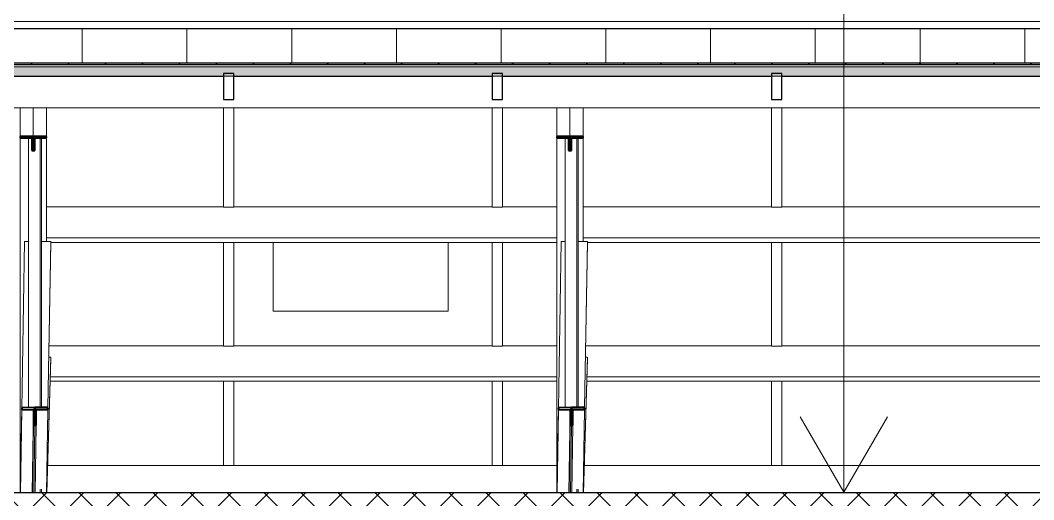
# Model space of a CAD drawing. Header units: millimetres. Extents: x -3929 to 624051, y 52832 to 514950.
# Drawn here: x 520576 to 526383, y 116246 to 118993 of the extents above; entities that cross this region are included whole.
import ezdxf

# ---------------------------------------------------------------- set-up
doc = ezdxf.new("R2010")
doc.units = ezdxf.units.MM
for name, color, linetype, lineweight in [('Аннотация', 7, 'Continuous', 18), ('Каркас', 7, 'Continuous', 18), ('Крыша', 7, 'Continuous', 9), ('Крыша штриховка', 7, 'Continuous', 9), ('Несущие колонны', 7, 'Continuous', 18), ('Ограждение', 7, 'Continuous', 9), ('Перекрытие', 7, 'Continuous', 18), ('Стены внутренние', 7, 'Continuous', 18), ('Стены наружные', 7, 'Continuous', 18), ('ШТРИХОВКА', 252, 'Continuous', 15)]:
    doc.layers.add(name, color=color, linetype=linetype, lineweight=lineweight)
pattern_1 = [(45, (9086.9, 8300), (-251.447, 251.447), []), (45, (9086.9, 8681), (-251.447, 251.447), [])]

# ---------------------------------------------------------------- blocks, each defined once
blk = doc.blocks.new('LL-Двойной уголок - 2L75X75X8-2260356-Разрез 2-2')
at = {"layer": 'Каркас', "lineweight": 9}
h = blk.add_hatch(dxfattribs=at)
h.set_pattern_fill('FP_7', color=256, style=0, pattern_type=2)
h.set_pattern_definition(pattern_1)
h.paths.add_polyline_path([(39994.7, 5501.6), (39994.7, 5581.7), (39919.7, 5581.7), (39919.7, 5573.2), (39986.7, 5573.2), (39986.7, 5501.6)])
h = blk.add_hatch(dxfattribs=at)
h.set_pattern_fill('FP_7', color=256, style=0, pattern_type=2)
h.set_pattern_definition(pattern_1)
h.paths.add_polyline_path([(40002.7, 5501.6), (40002.7, 5573.2), (40069.7, 5573.2), (40069.7, 5581.7), (39994.7, 5581.7), (39994.7, 5501.6)])
at = {"layer": 'Каркас'}
for p, q in [((39919.7, 5745.9), (39919.7, 5581.7)), ((39994.7, 5581.7), (39994.7, 5745.9)), ((39994.7, 5581.7), (39994.7, 5745.9)), ((40069.7, 5745.9), (40069.7, 5581.7))]:
    blk.add_line(p, q, dxfattribs=at)
at = {"layer": 'Каркас', "lineweight": 40}
for p, q in [((39994.7, 5581.7), (39919.7, 5581.7)), ((39919.7, 5581.7), (39919.7, 5573.2)), ((39994.7, 5581.7), (39994.7, 5501.6)), ((40069.7, 5581.7), (39994.7, 5581.7)), ((39994.7, 5501.6), (39994.7, 5581.7)), ((40069.7, 5573.2), (40069.7, 5581.7)), ((39919.7, 5573.2), (39986.7, 5573.2)), ((39986.7, 5573.2), (39986.7, 5501.6)), ((40002.7, 5501.6), (40002.7, 5573.2)), ((40002.7, 5573.2), (40069.7, 5573.2)), ((39986.7, 5501.6), (39994.7, 5501.6)), ((39994.7, 5501.6), (40002.7, 5501.6))]:
    blk.add_line(p, q, dxfattribs=at)
blk = doc.blocks.new('LL-Двойной уголок - 2L75X75X8-2259724-Разрез 2-2')
at = {"layer": 'Каркас'}
for p, q in [((39919.7, 3586.7), (39919.7, 5573.2)), ((40069.7, 4980.3), (40069.7, 5573.2)), ((39921.2, 3586.7), (39919.7, 3586.7))]:
    blk.add_line(p, q, dxfattribs=at)
blk = doc.blocks.new('LL-Двойной уголок - 2L75X75X8-2357589-Разрез 2-2')
at = {"layer": 'Каркас', "lineweight": 9}
h = blk.add_hatch(dxfattribs=at)
h.set_pattern_fill('FP_7', color=256, style=0, pattern_type=2)
h.set_pattern_definition(pattern_1)
h.paths.add_polyline_path([(39995.8, 3926.4), (40003.8, 3926.6), (40002.8, 4027.6), (39928.8, 4026.6), (39928.8, 4015.8), (39995.8, 4016.7), (39995.8, 3926.5)])
h = blk.add_hatch(dxfattribs=at)
h.set_pattern_fill('FP_7', color=256, style=0, pattern_type=2)
h.set_pattern_definition(pattern_1)
h.paths.add_polyline_path([(40003.8, 3926.5), (40011.8, 3926.6), (40011.8, 4016.9), (40078.9, 4017.9), (40078.5, 4028.7), (40003.8, 4027.6), (40003.8, 3926.6)])
at = {"layer": 'Каркас'}
for p, q in [((39920.4, 3540), (39928.8, 4026.6)), ((39920.6, 3540), (39928.8, 4015.8)), ((39987.6, 3540), (39995.8, 4016.7)), ((40070.6, 3540), (40078.9, 4017.9)), ((39989.2, 3540), (39995.8, 3926.4)), ((39997.2, 3540), (40003.8, 3926.5)), ((39997.2, 3540), (40003.8, 3926.5)), ((40005.2, 3540), (40011.8, 3926.6))]:
    blk.add_line(p, q, dxfattribs=at)
at = {"layer": 'Каркас', "lineweight": 40}
for p, q in [((40003.8, 4027.6), (39928.8, 4026.6)), ((39928.8, 4026.6), (39928.8, 4015.8)), ((39928.8, 4015.8), (39995.8, 4016.7)), ((39995.8, 4016.7), (39995.8, 3926.4)), ((40078.9, 4028.7), (40003.8, 4027.6)), ((40003.8, 4027.6), (40003.8, 3926.5)), ((40003.8, 3926.5), (40003.8, 4027.6)), ((40011.8, 4016.9), (40078.9, 4017.9)), ((40011.8, 3926.6), (40011.8, 4016.9)), ((40078.9, 4017.9), (40078.9, 4028.7)), ((39995.8, 3926.4), (40003.8, 3926.5)), ((40003.8, 3926.5), (40011.8, 3926.6))]:
    blk.add_line(p, q, dxfattribs=at)
blk = doc.blocks.new('Двойной уголок _ГОСТ 8509-93_-Колонна - LL 75x8x8-2260324-Разрез 2-2')
at = {"layer": 'Несущие колонны'}
for p, q in [((39966.3, 5573.2), (39966.3, 4027.1)), ((40033.3, 5573.2), (40033.3, 4028)), ((40041.3, 4028.1), (40041.3, 5573.2)), ((40033.3, 3560.4), (40033.3, 3540)), ((40041.3, 3540), (40041.3, 3560.5))]:
    blk.add_line(p, q, dxfattribs=at)
blk = doc.blocks.new('LL-Двойной уголок - 2L75X75X8-2357592-Разрез 2-2')
at = {"layer": 'Каркас'}
for p, q in [((39944.5, 4980.3), (39920.5, 3544.1)), ((39944.5, 4980.3), (39966.3, 4980.3)), ((40041.3, 4980.3), (40094.5, 4980.3)), ((40094.5, 4980.3), (40078.5, 4028.6)), ((40094.5, 4973.6), (40078.7, 4028.7)), ((40094.5, 4980.3), (40094.5, 4973.6)), ((39920.5, 3544.1), (39920.5, 3542.9))]:
    blk.add_line(p, q, dxfattribs=at)
blk = doc.blocks.new('LL-Двойной уголок - 2L75X75X8-2357601-Разрез 2-2')
at = {"layer": 'Каркас'}
for p, q in [((40094.7, 4316.9), (40072.3, 3540)), ((40094.7, 4309.5), (40072.6, 3540)), ((40083.4, 4316.9), (40094.7, 4316.9)), ((40094.7, 4316.9), (40094.7, 4309.5))]:
    blk.add_line(p, q, dxfattribs=at)
blk = doc.blocks.new('LL-Двойной уголок - 2L75X75X8-V74-Разрез 2-2')
at = {"layer": 'Каркас'}
for p, q in [((36844.7, 5745.9), (36844.7, 5581.7)), ((36919.7, 5581.7), (36919.7, 5745.9)), ((36919.7, 5581.7), (36919.7, 5745.9)), ((36994.7, 5745.9), (36994.7, 5581.7))]:
    blk.add_line(p, q, dxfattribs=at)
at = {"layer": 'Каркас', "lineweight": 40}
for p, q in [((36919.7, 5581.7), (36844.7, 5581.7)), ((36844.7, 5581.7), (36844.7, 5573.2)), ((36919.7, 5581.7), (36919.7, 5501.6)), ((36994.7, 5581.7), (36919.7, 5581.7)), ((36919.7, 5501.6), (36919.7, 5581.7)), ((36994.7, 5573.2), (36994.7, 5581.7)), ((36844.7, 5573.2), (36911.7, 5573.2)), ((36911.7, 5573.2), (36911.7, 5501.6)), ((36927.7, 5501.6), (36927.7, 5573.2)), ((36927.7, 5573.2), (36994.7, 5573.2)), ((36911.7, 5501.6), (36919.7, 5501.6)), ((36919.7, 5501.6), (36927.7, 5501.6))]:
    blk.add_line(p, q, dxfattribs=at)
blk = doc.blocks.new('LL-Двойной уголок - 2L75X75X8-V75-Разрез 2-2')
at = {"layer": 'Каркас', "lineweight": 9}
h = blk.add_hatch(dxfattribs=at)
h.set_pattern_fill('FP_7', color=256, style=0, pattern_type=2)
h.set_pattern_definition(pattern_1)
h.paths.add_polyline_path([(36920.8, 3926.4), (36928.8, 3926.6), (36927.8, 4027.6), (36853.8, 4026.6), (36853.8, 4015.8), (36920.8, 4016.7), (36920.8, 3926.5)])
h = blk.add_hatch(dxfattribs=at)
h.set_pattern_fill('FP_7', color=256, style=0, pattern_type=2)
h.set_pattern_definition(pattern_1)
h.paths.add_polyline_path([(36928.8, 3926.5), (36936.8, 3926.6), (36936.8, 4016.9), (37003.9, 4017.9), (37003.5, 4028.7), (36928.8, 4027.6), (36928.8, 3926.6)])
at = {"layer": 'Каркас'}
for p, q in [((36845.4, 3540), (36853.8, 4026.6)), ((36845.6, 3540), (36853.8, 4015.8)), ((36912.6, 3540), (36920.8, 4016.7)), ((36995.6, 3540), (37003.9, 4017.9)), ((36914.2, 3540), (36920.8, 3926.4)), ((36922.2, 3540), (36928.8, 3926.5)), ((36922.2, 3540), (36928.8, 3926.5)), ((36930.2, 3540), (36936.8, 3926.6))]:
    blk.add_line(p, q, dxfattribs=at)
at = {"layer": 'Каркас', "lineweight": 40}
for p, q in [((36928.8, 4027.6), (36853.8, 4026.6)), ((36853.8, 4026.6), (36853.8, 4015.8)), ((36853.8, 4015.8), (36920.8, 4016.7)), ((36920.8, 4016.7), (36920.8, 3926.4)), ((37003.9, 4028.7), (36928.8, 4027.6)), ((36928.8, 4027.6), (36928.8, 3926.5)), ((36928.8, 3926.5), (36928.8, 4027.6)), ((36936.8, 4016.9), (37003.9, 4017.9)), ((36936.8, 3926.6), (36936.8, 4016.9)), ((37003.9, 4017.9), (37003.9, 4028.7)), ((36920.8, 3926.4), (36928.8, 3926.5)), ((36928.8, 3926.5), (36936.8, 3926.6))]:
    blk.add_line(p, q, dxfattribs=at)
blk = doc.blocks.new('Ограждение - Ограждение-2966641-Разрез 2-2')
at = {"layer": 'Ограждение'}
for p, q in [((43658.8, 6240), (19935.7, 6240)), ((43658.8, 6200.7), (19935.7, 6200.7)), ((43658.8, 6198.8), (19935.7, 6198.8))]:
    blk.add_line(p, q, dxfattribs=at)
blk = doc.blocks.new('ADSK_Обозначение_ФлажокПирогаКонструкции - Разрез Чердак _длиннее стрелка_-2670568-Разрез 2-2')
at = {"layer": 'Аннотация', "lineweight": 20}
for q in [(41563.5, 6542.7), (41313.5, 3975.7), (41813.5, 3975.7)]:
    blk.add_line((41563.5, 3542.7), q, dxfattribs=at)

msp = doc.modelspace()

# ---------------------------------------------------------------- hatches: boundary and pattern name
at = {"layer": 'Крыша'}
h = msp.add_hatch(dxfattribs=at)
h.set_pattern_fill('FP_3', color=256, style=0, pattern_type=2)
h.set_pattern_definition([(45, (492818.01, 121045.93), (-106.066, 106.066), [])])
h.paths.add_polyline_path([(527389.918, 118740.941), (527389.918, 118749.499), (503666.111, 118749.499), (503666.781, 118740.941), (527365.859, 118740.941)])
h.paths.add_polyline_path([(501622.684, 118740.941), (502691.111, 118740.941), (502691.111, 118749.499), (501622.684, 118749.499)])
h = msp.add_hatch(dxfattribs=at)
h.set_pattern_fill('FP_4', color=256, style=0, pattern_type=2)
h.set_pattern_definition([(76.301, (493918.01, 121045.93), (1300.0318, 6399.994), [388.03, -16080.425]), (78.518, (494064.5, 121748.13), (0.0002, 3200), [58.34, -6472.36]), (80.77, (494020.91, 121480.23), (1300.0188, 9599.9973), [271.41, -15938.46]), (78.518, (494009.3, 121423.06), (0.0002, 3200), [58.34, -6472.36]), (84.201, (494076.1, 121805.3), (-0.0124, 3200.0003), [388.03, -12477.82]), (95.799, (494118, 123100.83), (-1299.964, 9600.0053), [388.03, -12477.82]), (101.482, (494020.9, 123811.63), (-1300.001, 3200), [58.34, -6472.36]), (99.23, (494064.51, 123543.73), (-1300.013, 6399.997), [271.41, -15938.46]), (101.482, (494076.1, 123486.53), (-1300.001, 3200), [58.34, -6472.36]), (103.699, (494009.31, 123868.83), (-2600.0473, 9599.9871), [388.03, -16080.425]), (76.301, (494018.01, 121045.93), (1300.0318, 6399.994), [431.31, -16037.145]), (76.301, (493118.01, 121045.93), (1300.0318, 6399.994), [462.63, -16005.825]), (76.301, (492918.01, 121045.93), (1300.0318, 6399.994), [462.63, -16005.825]), (76.301, (493618.01, 121045.93), (1300.0318, 6399.994), [462.63, -16005.825]), (76.301, (493718.01, 121045.93), (1300.0318, 6399.994), [462.63, -16005.825]), (76.301, (493518.01, 121045.93), (1300.0318, 6399.994), [462.63, -16005.825]), (76.301, (493818.01, 121045.93), (1300.0318, 6399.994), [462.63, -16005.825]), (76.301, (493018.01, 121045.93), (1300.0318, 6399.994), [462.63, -16005.825]), (76.301, (493218.01, 121045.93), (1300.0318, 6399.994), [462.63, -16005.825]), (76.301, (493418.01, 121045.93), (1300.0318, 6399.994), [462.63, -16005.825]), (76.301, (493318.01, 121045.93), (1300.0318, 6399.994), [462.63, -16005.825]), (76.301, (492818.01, 121045.93), (1300.0318, 6399.994), [462.63, -16005.825]), (80.77, (493624.1, 121496.23), (1300.0188, 9599.9973), [462.63, -15747.24]), (80.77, (493424.1, 121496.23), (1300.0188, 9599.9973), [462.63, -15747.24]), (80.77, (493224.1, 121496.23), (1300.0188, 9599.9973), [462.63, -15747.24]), (80.77, (493324.1, 121496.23), (1300.0188, 9599.9973), [462.63, -15747.24]), (80.77, (493824.11, 121496.23), (1300.0188, 9599.9973), [462.63, -15747.24]), (80.77, (493124.1, 121496.23), (1300.0188, 9599.9973), [462.63, -15747.24]), (80.77, (493724.1, 121496.23), (1300.0188, 9599.9973), [462.63, -15747.24]), (80.77, (493024.1, 121496.23), (1300.0188, 9599.9973), [462.63, -15747.24]), (80.77, (493524.1, 121496.23), (1300.0188, 9599.9973), [462.63, -15747.24]), (80.77, (492818.01, 121465.48), (1300.0188, 9599.9973), [475.15, -15734.72]), (80.77, (492924.1, 121496.23), (1300.0188, 9599.9973), [462.63, -15747.24]), (80.77, (493924.11, 121496.23), (1300.0188, 9599.9973), [462.63, -15747.24]), (85.355, (493595.17, 121953.36), (-0.0043, 3200.0005), [462.63, -15590.1]), (85.355, (493695.17, 121953.36), (-0.0043, 3200.0005), [462.63, -15590.1]), (85.355, (493195.17, 121953.36), (-0.0043, 3200.0005), [462.63, -15590.1]), (85.355, (493395.17, 121953.36), (-0.0043, 3200.0005), [462.63, -15590.1]), (90, (493230.8, 122414.6), (-1300, 8e-14), [462.63, -2737.37]), (90, (493430.8, 122414.6), (-1300, 8e-14), [462.63, -2737.37]), (90, (493330.8, 122414.6), (-1300, 8e-14), [462.63, -2737.37]), (103.699, (494118.01, 123826.33), (-2600.0473, 9599.9871), [431.31, -16037.145]), (85.355, (493995.21, 121953.36), (-0.0043, 3200.0005), [462.63, -15590.1]), (85.355, (492892.98, 121934.7), (-0.0043, 3200.0005), [475.15, -15577.58]), (85.355, (493095.17, 121953.36), (-0.0043, 3200.0005), [462.63, -15590.1]), (85.355, (492995.17, 121953.36), (-0.0043, 3200.0005), [462.63, -15590.1]), (85.355, (493795.17, 121953.36), (-0.0043, 3200.0005), [462.63, -15590.1]), (85.355, (493295.17, 121953.36), (-0.0043, 3200.0005), [462.63, -15590.1]), (85.355, (493895.21, 121953.36), (-0.0043, 3200.0005), [462.63, -15590.1]), (85.355, (493495.17, 121953.36), (-0.0043, 3200.0005), [462.63, -15590.1]), (90, (493030.8, 122414.6), (-1300, 8e-14), [462.63, -2737.37]), (86.127, (492829.52, 122560.93), (-0.0276, 3200), [85.2, -19158.76]), (90, (492829.5, 122427.7), (-1300, 8e-14), [133.23, -3066.77]), (86.127, (492818.01, 122257.63), (-0.0276, 3200), [170.4, -19073.56]), (90, (492818, 122191), (-1300, 8e-14), [66.62, -3133.38]), (90, (492930.6, 122408.3), (-1300, 8e-14), [475.15, -2724.85]), (90, (493130.8, 122414.6), (-1300, 8e-14), [462.63, -2737.37]), (93.873, (492823.77, 123015.83), (-1299.8635, 16000.011), [85.2, -19158.76]), (90, (492823.8, 122882.5), (-1300, 8e-14), [133.23, -3066.77]), (93.873, (492835.28, 122712.53), (-1299.8635, 16000.011), [170.4, -19073.56]), (90, (492835.3, 122645.9), (-1300, 8e-14), [66.62, -3133.38]), (90, (493530.8, 122414.6), (-1300, 8e-14), [462.63, -2737.37]), (90, (493930.8, 122414.6), (-1300, 8e-14), [462.63, -2737.37]), (90, (493830.8, 122414.6), (-1300, 8e-14), [462.63, -2737.37]), (90, (493730.8, 122414.6), (-1300, 8e-14), [462.63, -2737.37]), (90, (493630.8, 122414.6), (-1300, 8e-14), [462.63, -2737.37]), (90, (494030.8, 122414.6), (-1300, 8e-14), [462.63, -2737.37]), (94.645, (493030.82, 122877.23), (-1299.9824, 12800.0017), [462.63, -15590.1]), (94.645, (494030.81, 122877.23), (-1299.9824, 12800.0017), [462.63, -15590.1]), (94.645, (493330.82, 122877.23), (-1299.9824, 12800.0017), [462.63, -15590.1]), (94.645, (492930.57, 122883.53), (-1299.9824, 12800.0017), [475.15, -15577.58]), (94.645, (493930.81, 122877.23), (-1299.9824, 12800.0017), [462.63, -15590.1]), (94.645, (493130.82, 122877.23), (-1299.9824, 12800.0017), [462.63, -15590.1]), (94.645, (493530.82, 122877.23), (-1299.9824, 12800.0017), [462.63, -15590.1]), (94.645, (493430.82, 122877.23), (-1299.9824, 12800.0017), [462.63, -15590.1]), (94.645, (493230.82, 122877.23), (-1299.9824, 12800.0017), [462.63, -15590.1]), (94.645, (493630.82, 122877.23), (-1299.9824, 12800.0017), [462.63, -15590.1]), (94.645, (493830.81, 122877.23), (-1299.9824, 12800.0017), [462.63, -15590.1]), (94.645, (493730.82, 122877.23), (-1299.9824, 12800.0017), [462.63, -15590.1]), (99.23, (493995.21, 123338.53), (-1300.013, 6399.997), [462.63, -15747.24]), (99.23, (493595.17, 123338.53), (-1300.013, 6399.997), [462.63, -15747.24]), (99.23, (493895.21, 123338.53), (-1300.013, 6399.997), [462.63, -15747.24]), (99.23, (493195.17, 123338.53), (-1300.013, 6399.997), [462.63, -15747.24]), (99.23, (493095.17, 123338.53), (-1300.013, 6399.997), [462.63, -15747.24]), (99.23, (493395.17, 123338.53), (-1300.013, 6399.997), [462.63, -15747.24]), (99.23, (493495.17, 123338.53), (-1300.013, 6399.997), [462.63, -15747.24]), (99.23, (493695.17, 123338.53), (-1300.013, 6399.997), [462.63, -15747.24]), (99.23, (493295.17, 123338.53), (-1300.013, 6399.997), [462.63, -15747.24]), (99.23, (492995.17, 123338.53), (-1300.013, 6399.997), [462.63, -15747.24]), (99.23, (493795.17, 123338.53), (-1300.013, 6399.997), [462.63, -15747.24]), (99.23, (492892.98, 123357.13), (-1300.013, 6399.997), [475.15, -15734.72]), (103.699, (493924.11, 123795.63), (-2600.0473, 9599.9871), [462.63, -16005.825]), (103.699, (492924.1, 123795.63), (-2600.0473, 9599.9871), [462.63, -16005.825]), (103.699, (493724.1, 123795.63), (-2600.0473, 9599.9871), [462.63, -16005.825]), (103.699, (493524.1, 123795.63), (-2600.0473, 9599.9871), [462.63, -16005.825]), (103.699, (493224.1, 123795.63), (-2600.0473, 9599.9871), [462.63, -16005.825]), (103.699, (493124.1, 123795.63), (-2600.0473, 9599.9871), [462.63, -16005.825]), (103.699, (493324.1, 123795.63), (-2600.0473, 9599.9871), [462.63, -16005.825]), (103.699, (493824.11, 123795.63), (-2600.0473, 9599.9871), [462.63, -16005.825]), (103.699, (493024.1, 123795.63), (-2600.0473, 9599.9871), [462.63, -16005.825]), (103.699, (493624.1, 123795.63), (-2600.0473, 9599.9871), [462.63, -16005.825]), (103.699, (493424.1, 123795.63), (-2600.0473, 9599.9871), [462.63, -16005.825])])
h.paths.add_polyline_path([(502674.727, 118672.479), (502691.111, 118672.479), (502691.111, 118725.965), (501622.684, 118725.965), (501622.684, 118672.479), (502649.991, 118672.479)])
h.paths.add_polyline_path([(507524.771, 118672.479), (526434.134, 118672.479), (526434.134, 118725.965), (503666.111, 118725.965), (503666.781, 118672.479), (507414.543, 118672.479)])
h.paths.add_polyline_path([(527365.859, 118672.479), (527389.918, 118672.479), (527389.918, 118725.965), (526944.136, 118725.965), (526944.136, 118672.479), (527255.631, 118672.479)])
h.paths.add_polyline_path([(509949.793, 118696.591), (509949.793, 118696.595), (510060.021, 118696.595)])
h.paths.add_polyline_path([(510721.391, 118696.592), (510721.391, 118696.595), (510831.619, 118696.595)])
h.paths.add_polyline_path([(505540.662, 118696.592), (505540.662, 118696.594), (505650.89, 118696.594)])
h.paths.add_polyline_path([(515681.663, 118696.594), (515681.663, 118696.597), (515791.891, 118696.597)])
h.paths.add_polyline_path([(518699.991, 118696.594), (518699.991, 118696.597), (518768.054, 118696.597)])
h.paths.add_polyline_path([(520518.836, 118696.595), (520518.833, 118696.597), (520531.707, 118696.598)])
at = {"layer": 'Крыша штриховка'}
h = msp.add_hatch(dxfattribs=at)
h.set_pattern_fill('FP_5', color=256, style=0, pattern_type=2)
h.set_pattern_definition([(90, (483731.1, 126730.43), (-600, 4e-14), [])])
h.paths.add_polyline_path([(501622.684, 118749.499), (502691.111, 118749.499), (502690.111, 118944.747), (501622.684, 118944.747), (501622.684, 118780.144)])
h.paths.add_polyline_path([(510611.162, 118749.499), (527389.918, 118749.499), (527389.918, 118944.747), (503666.111, 118944.747), (503666.781, 118749.499), (510390.706, 118749.499)])
at = {"layer": 'ШТРИХОВКА'}
h = msp.add_hatch(dxfattribs=at)
h.set_pattern_fill('FP_15', color=252, style=0, pattern_type=2)
h.set_pattern_definition([(45, (492818.01, 121045.93), (-106.066, 106.066), []), (135, (492818.01, 121045.93), (-106.066, -106.066), [])])
h.paths.add_polyline_path([(513477.097, 116085.933), (526419.991, 116085.933), (526419.991, 116285.933), (501615.563, 116285.933), (501615.563, 116085.933), (513366.869, 116085.933)])

# ---------------------------------------------------------------- linework, layer by layer
at = {"layer": 'Каркас'}
for p, q in [((521739.991, 118670.377), (520264.991, 118670.377)), ((523279.991, 118670.377), (521799.991, 118670.377)), ((524879.991, 118670.377), (523339.991, 118670.377)), ((526419.991, 118670.377), (524939.991, 118670.377)), ((526419.991, 118491.835), (503666.781, 118491.837)), ((521739.991, 117922.713), (521739.991, 118491.836)), ((521799.991, 117922.713), (521799.991, 118491.836)), ((523279.991, 117922.713), (523279.991, 118491.835)), ((523339.991, 117922.713), (523339.991, 118491.835)), ((524879.991, 117922.713), (524879.991, 118491.835)), ((524939.991, 117922.713), (524939.991, 118491.835)), ((521739.991, 117924.474), (520725.83, 117924.474)), ((521799.991, 117922.713), (521739.991, 117922.713)), ((523279.991, 117924.474), (521799.991, 117924.474)), ((523339.991, 117922.713), (523279.991, 117922.713)), ((523650.83, 117924.474), (523339.991, 117924.474)), ((524879.991, 117924.474), (523800.83, 117924.474)), ((524939.991, 117922.713), (524879.991, 117922.713)), ((526419.991, 117924.474), (524939.991, 117924.474)), ((523650.83, 117745.933), (520725.83, 117745.933)), ((523650.83, 117720.281), (520750.47, 117720.281)), ((521739.991, 117125.341), (521739.991, 117720.281)), ((521799.991, 117125.341), (521799.991, 117720.281)), ((523279.991, 117125.341), (523279.991, 117720.281)), ((523339.991, 117125.341), (523339.991, 117720.281)), ((526428.283, 117745.933), (523800.83, 117745.933)), ((526428.132, 117720.281), (523825.47, 117720.281)), ((524879.991, 117125.341), (524879.991, 117720.281)), ((524939.991, 117125.341), (524939.991, 117720.281)), ((521739.991, 117128.758), (520740.582, 117128.758)), ((523279.991, 117128.758), (521799.991, 117128.758)), ((523650.83, 117128.758), (523339.991, 117128.758)), ((524879.991, 117128.758), (523815.582, 117128.758)), ((526419.991, 117128.758), (524939.991, 117128.758)), ((521799.991, 117125.341), (521739.991, 117125.341)), ((523339.991, 117125.341), (523279.991, 117125.341)), ((524939.991, 117125.341), (524879.991, 117125.341)), ((523650.83, 116924.565), (520747.076, 116924.565)), ((523650.83, 116950.217), (520747.815, 116950.217)), ((521739.991, 116441.258), (521739.991, 116924.565)), ((521799.991, 116441.258), (521799.991, 116924.565)), ((523279.991, 116441.258), (523279.991, 116924.565)), ((523339.991, 116441.258), (523339.991, 116924.565)), ((526423.637, 116924.565), (523822.076, 116924.565)), ((526423.788, 116950.217), (523822.815, 116950.217)), ((524879.991, 116441.258), (524879.991, 116924.565)), ((524939.991, 116441.258), (524939.991, 116924.565))]:
    msp.add_line(p, q, dxfattribs=at)
at = {"layer": 'Каркас', "lineweight": 30}
for p, q in [((521799.991, 118689.301), (521739.991, 118689.301)), ((521739.991, 118689.301), (521739.991, 118539.563)), ((521799.991, 118539.563), (521799.991, 118689.301)), ((523339.991, 118689.301), (523279.991, 118689.301)), ((523279.991, 118689.301), (523279.991, 118539.563)), ((523339.991, 118539.563), (523339.991, 118689.301)), ((524939.991, 118689.301), (524879.991, 118689.301)), ((524879.991, 118689.301), (524879.991, 118539.563)), ((524939.991, 118539.563), (524939.991, 118689.301)), ((521739.991, 118539.563), (521799.991, 118539.563)), ((523279.991, 118539.563), (523339.991, 118539.563)), ((524879.991, 118539.563), (524939.991, 118539.563))]:
    msp.add_line(p, q, dxfattribs=at)
at = {"layer": 'Крыша'}
msp.add_line((527389.918, 118749.499), (503666.111, 118749.499), dxfattribs=at)
at = {"layer": 'Крыша', "lineweight": 18}
for p, q in [((503666.111, 118740.941), (527389.918, 118740.941)), ((503666.111, 118739.871), (527389.918, 118739.871)), ((503666.111, 118738.802), (526434.134, 118738.802)), ((503666.111, 118725.965), (526434.134, 118725.965)), ((514245.031, 118672.479), (526434.134, 118672.479))]:
    msp.add_line(p, q, dxfattribs=at)
at = {"layer": 'Перекрытие', "lineweight": 30}
msp.add_line((526419.991, 116285.933), (501615.563, 116285.933), dxfattribs=at)
at = {"layer": 'Стены внутренние'}
for p, q in [((523650.83, 116441.258), (520733.146, 116441.258)), ((526419.991, 116441.258), (523808.146, 116441.258))]:
    msp.add_line(p, q, dxfattribs=at)
at = {"layer": 'Стены наружные'}
for p, q in [((522025.111, 117326.661), (522025.111, 117720.281)), ((523027.111, 117326.661), (523027.111, 117720.281)), ((522025.111, 117326.661), (523027.111, 117326.661))]:
    msp.add_line(p, q, dxfattribs=at)

# ---------------------------------------------------------------- block references
at = {"layer": 'Аннотация'}
msp.add_blockref('ADSK_Обозначение_ФлажокПирогаКонструкции - Разрез Чердак _длиннее стрелка_-2670568-Разрез 2-2', (483731.112, 112745.933), dxfattribs=at)
at = {"layer": 'Каркас'}
for name, p in [('LL-Двойной уголок - 2L75X75X8-V74-Разрез 2-2', (483731.112, 112745.933)), ('LL-Двойной уголок - 2L75X75X8-2260356-Разрез 2-2', (483731.112, 112745.933)), ('LL-Двойной уголок - 2L75X75X8-2259724-Разрез 2-2', (480656.112, 112745.933)), ('LL-Двойной уголок - 2L75X75X8-2259724-Разрез 2-2', (483731.112, 112745.933)), ('LL-Двойной уголок - 2L75X75X8-2357592-Разрез 2-2', (480656.112, 112745.933)), ('LL-Двойной уголок - 2L75X75X8-2357592-Разрез 2-2', (483731.112, 112745.933)), ('LL-Двойной уголок - 2L75X75X8-2357601-Разрез 2-2', (480656.112, 112745.933)), ('LL-Двойной уголок - 2L75X75X8-2357601-Разрез 2-2', (483731.112, 112745.933)), ('LL-Двойной уголок - 2L75X75X8-V75-Разрез 2-2', (483731.112, 112745.933)), ('LL-Двойной уголок - 2L75X75X8-2357589-Разрез 2-2', (483731.112, 112745.933))]:
    msp.add_blockref(name, p, dxfattribs=at)
at = {"layer": 'Несущие колонны'}
for p in [(480656.112, 112745.933), (483731.112, 112745.933)]:
    msp.add_blockref('Двойной уголок _ГОСТ 8509-93_-Колонна - LL 75x8x8-2260324-Разрез 2-2', p, dxfattribs=at)
at = {"layer": 'Ограждение'}
msp.add_blockref('Ограждение - Ограждение-2966641-Разрез 2-2', (483731.112, 112745.933), dxfattribs=at)

doc.saveas('drawing.dxf')
